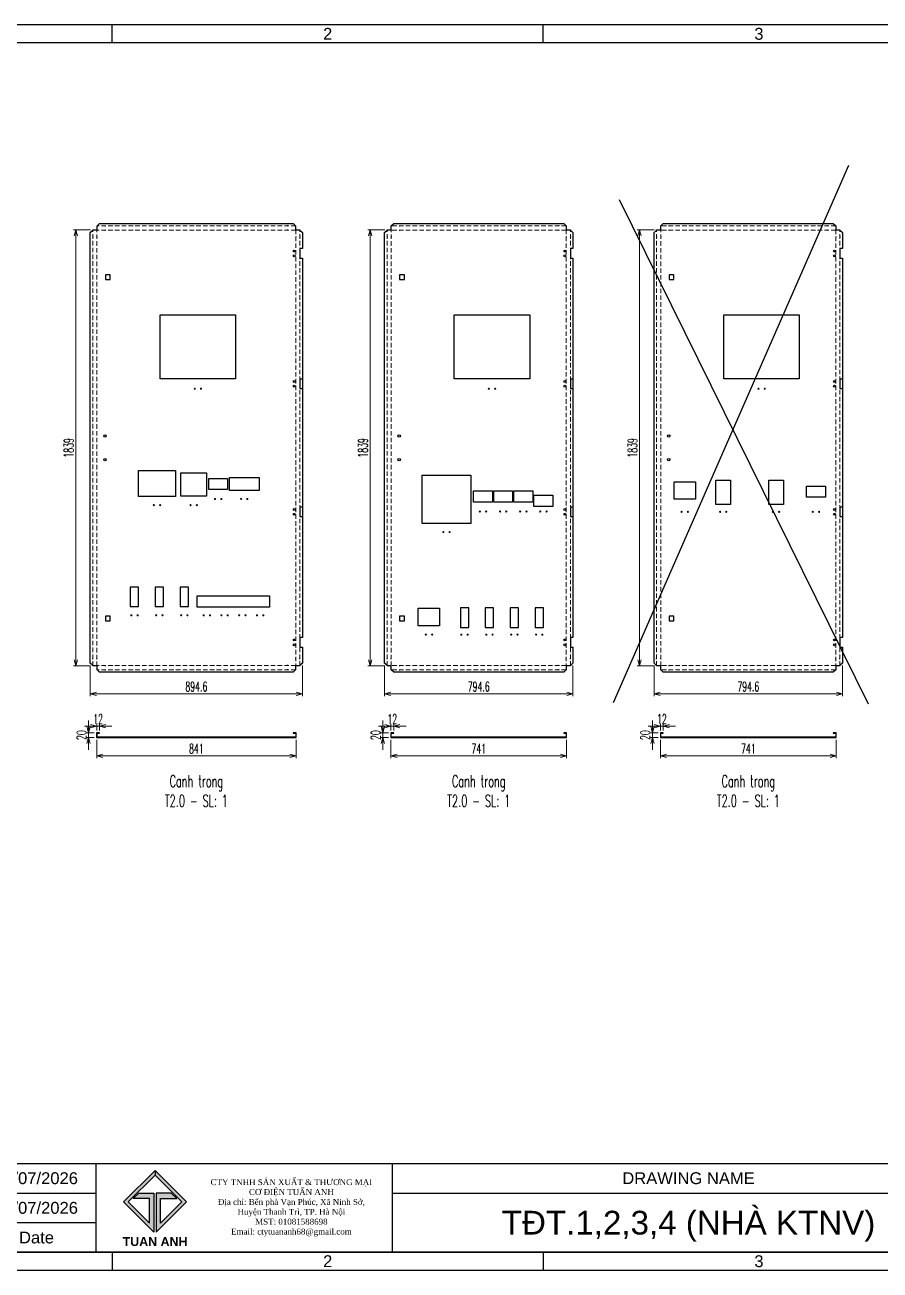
# Model space of a CAD drawing. Header units: millimetres. Extents: x 173893 to 258446, y -176540 to -123824.
# Drawn here: x 239522 to 243129, y -143583 to -138333 of the extents above; entities that cross this region are included whole.
import ezdxf
from ezdxf.enums import TextEntityAlignment as Align

# ---------------------------------------------------------------- set-up
doc = ezdxf.new("R2010")
doc.units = ezdxf.units.MM
doc.header["$LTSCALE"] = 3
doc.linetypes.add('HIDDEN', pattern=[9.525, 6.35, -3.175])
doc.layers.add('@.0.DM. NÉT CHÍNH', color=7, linetype='Continuous', lineweight=25)
doc.layers.add('@.DM. NÉT ĐỨT', color=8, linetype='HIDDEN', lineweight=9)
doc.layers.add('@.DM. KÍCH THƯỚC', color=8, linetype='Continuous', transparency=0.2)
for name, color, linetype in [('@.DM. NÉT CHÍNH', 7, 'Continuous'), ('@.TEXT', 7, 'Continuous'), ('@.VISIBLE', 7, 'Continuous')]:
    doc.layers.add(name, color=color, linetype=linetype)
doc.styles.add('Ann_w01', font='romans.shx', dxfattribs={"width": 0.6, "bigfont": 'chineset.shx'})
doc.styles.add('Arial', font='arial.ttf')
doc.dimstyles.new('Dim 01_SC20', dxfattribs={"dimscale": 20, "dimtxt": 2, "dimasz": 1.3, "dimexe": 0.5, "dimexo": 0.5, "dimgap": 0.5, "dimtad": 1, "dimdec": 1, "dimzin": 12, "dimdsep": 46, "dimtxsty": 'Ann_w01', "dimblk": 'OPEN30', "dimcen": 1.5, "dimclrd": 6, "dimclre": 6, "dimclrt": 3, "dimadec": 1, "dimazin": 3, "dimtm": 1e-09, "dimtfac": 1, "dimtdec": 1, "dimtix": 1, "dimtmove": 0, "dimatfit": 3, "dimldrblk": 'OPEN30', "dimfxl": 1, "dimtolj": 1, "dimlwd": 0, "dimlwe": 0, "dimarcsym": 0})

# ---------------------------------------------------------------- blocks, each defined once
blk = doc.blocks.new('_Open30')
at = {"color": 0, "linetype": 'ByBlock', "lineweight": -2}
for p, q in [((-1, 0.27), (0, 0)), ((0, 0), (-1, -0.27)), ((0, 0), (-1, 0))]:
    blk.add_line(p, q, dxfattribs=at)
blk = doc.blocks.new('*D447')
at = {"layer": '@.DM. KÍCH THƯỚC', "color": 6, "lineweight": 0, "transparency": 16777216}
for p, q in [((241065.5, -141347.4), (241065.5, -141424.3)), ((241806.5, -141347.4), (241806.5, -141424.3)), ((241091.5, -141414.3), (241780.5, -141414.3))]:
    blk.add_line(p, q, dxfattribs=at)
at = {"layer": 'Defpoints', "color": 0, "transparency": 16777216}
for p in [(241065.5, -141337.4), (241806.5, -141337.4), (241806.5, -141414.3)]:
    blk.add_point(p, dxfattribs=at)
at = {"layer": '@.DM. KÍCH THƯỚC', "color": 6, "lineweight": 0, "transparency": 16777216, "xscale": 26, "yscale": 26, "zscale": 26, "rotation": 180}
blk.add_blockref('_Open30', (241065.5, -141414.3), dxfattribs=at)
at = {"layer": '@.DM. KÍCH THƯỚC', "color": 6, "lineweight": 0, "transparency": 16777216, "xscale": 26, "yscale": 26, "zscale": 26}
blk.add_blockref('_Open30', (241806.5, -141414.3), dxfattribs=at)
at = {"layer": '@.DM. KÍCH THƯỚC', "color": 3, "transparency": 16777216, "insert": (241436, -141384.3), "char_height": 40, "attachment_point": 5, "style": 'Ann_w01'}
blk.add_mtext('\\A1;741', dxfattribs=at)
blk = doc.blocks.new('*D448')
at = {"layer": '@.DM. KÍCH THƯỚC', "color": 6, "lineweight": 0, "transparency": 16777216}
for p, q in [((241031.3, -141291.4), (241031.3, -141265.4)), ((241055.5, -141317.4), (241021.3, -141317.4)), ((241031.3, -141337.4), (241031.3, -141317.4)), ((241055.5, -141337.4), (241021.3, -141337.4)), ((241031.3, -141363.4), (241031.3, -141389.4))]:
    blk.add_line(p, q, dxfattribs=at)
at = {"layer": 'Defpoints', "color": 0, "transparency": 16777216}
for p in [(241031.3, -141317.4), (241065.5, -141317.4), (241065.5, -141337.4)]:
    blk.add_point(p, dxfattribs=at)
at = {"layer": '@.DM. KÍCH THƯỚC', "color": 6, "lineweight": 0, "transparency": 16777216, "xscale": 26, "yscale": 26, "zscale": 26}
for p, rotation in [((241031.3, -141317.4), 270), ((241031.3, -141337.4), 90)]:
    blk.add_blockref('_Open30', p, dxfattribs=dict(at, rotation=rotation))
at = {"layer": '@.DM. KÍCH THƯỚC', "color": 3, "transparency": 16777216, "insert": (241001.3, -141327.4), "char_height": 40, "attachment_point": 5, "rotation": 90, "style": 'Ann_w01'}
blk.add_mtext('\\A1;20', dxfattribs=at)
blk = doc.blocks.new('*D449')
at = {"layer": '@.DM. KÍCH THƯỚC', "color": 6, "lineweight": 0, "transparency": 16777216}
for p, q in [((241039.5, -141289.3), (241013.5, -141289.3)), ((241065.5, -141307.4), (241065.5, -141279.3)), ((241065.5, -141289.3), (241077.5, -141289.3)), ((241077.5, -141307.4), (241077.5, -141279.3)), ((241103.5, -141289.3), (241129.5, -141289.3))]:
    blk.add_line(p, q, dxfattribs=at)
at = {"layer": 'Defpoints', "color": 0, "transparency": 16777216}
for p in [(241065.5, -141317.4), (241077.5, -141289.3), (241077.5, -141317.4)]:
    blk.add_point(p, dxfattribs=at)
at = {"layer": '@.DM. KÍCH THƯỚC', "color": 6, "lineweight": 0, "transparency": 16777216, "xscale": 26, "yscale": 26, "zscale": 26}
blk.add_blockref('_Open30', (241065.5, -141289.3), dxfattribs=at)
at = {"layer": '@.DM. KÍCH THƯỚC', "color": 6, "lineweight": 0, "transparency": 16777216, "xscale": 26, "yscale": 26, "zscale": 26, "rotation": 180}
blk.add_blockref('_Open30', (241077.5, -141289.3), dxfattribs=at)
at = {"layer": '@.DM. KÍCH THƯỚC', "color": 3, "transparency": 16777216, "insert": (241071.5, -141259.3), "char_height": 40, "attachment_point": 5, "style": 'Ann_w01'}
blk.add_mtext('\\A1;12', dxfattribs=at)
blk = doc.blocks.new('*D450')
at = {"layer": '@.DM. KÍCH THƯỚC', "color": 6, "lineweight": 0, "transparency": 16777216}
for p, q in [((241039.4, -139196.9), (240967.7, -139196.9)), ((240977.7, -141009.9), (240977.7, -139222.9)), ((241039.4, -141035.9), (240967.7, -141035.9))]:
    blk.add_line(p, q, dxfattribs=at)
at = {"layer": 'Defpoints', "color": 0, "transparency": 16777216}
for p in [(240977.7, -139196.9), (241049.4, -139196.9), (241049.4, -141035.9)]:
    blk.add_point(p, dxfattribs=at)
at = {"layer": '@.DM. KÍCH THƯỚC', "color": 6, "lineweight": 0, "transparency": 16777216, "xscale": 26, "yscale": 26, "zscale": 26}
for p, rotation in [((240977.7, -139196.9), 90), ((240977.7, -141035.9), 270)]:
    blk.add_blockref('_Open30', p, dxfattribs=dict(at, rotation=rotation))
at = {"layer": '@.DM. KÍCH THƯỚC', "color": 3, "transparency": 16777216, "insert": (240947.7, -140116.4), "char_height": 40, "attachment_point": 5, "rotation": 90, "style": 'Ann_w01'}
blk.add_mtext('\\A1;1839', dxfattribs=at)
blk = doc.blocks.new('*D451')
at = {"layer": '@.DM. KÍCH THƯỚC', "color": 6, "lineweight": 0, "transparency": 16777216}
for p, q in [((241038.7, -141033.9), (241038.7, -141162.9)), ((241833.3, -141033.9), (241833.3, -141162.9)), ((241064.7, -141152.9), (241807.3, -141152.9))]:
    blk.add_line(p, q, dxfattribs=at)
at = {"layer": 'Defpoints', "color": 0, "transparency": 16777216}
for p in [(241038.7, -141023.9), (241833.3, -141023.9), (241833.3, -141152.9)]:
    blk.add_point(p, dxfattribs=at)
at = {"layer": '@.DM. KÍCH THƯỚC', "color": 6, "lineweight": 0, "transparency": 16777216, "xscale": 26, "yscale": 26, "zscale": 26, "rotation": 180}
blk.add_blockref('_Open30', (241038.7, -141152.9), dxfattribs=at)
at = {"layer": '@.DM. KÍCH THƯỚC', "color": 6, "lineweight": 0, "transparency": 16777216, "xscale": 26, "yscale": 26, "zscale": 26}
blk.add_blockref('_Open30', (241833.3, -141152.9), dxfattribs=at)
at = {"layer": '@.DM. KÍCH THƯỚC', "color": 3, "transparency": 16777216, "insert": (241436, -141122.9), "char_height": 40, "attachment_point": 5, "style": 'Ann_w01'}
blk.add_mtext('\\A1;794.6', dxfattribs=at)
blk = doc.blocks.new('*D478')
at = {"layer": '@.DM. KÍCH THƯỚC', "color": 6, "lineweight": 0, "transparency": 16777216}
for p, q in [((239824.6, -141347.4), (239824.6, -141424.3)), ((240665.6, -141347.4), (240665.6, -141424.3)), ((239850.6, -141414.3), (240639.6, -141414.3))]:
    blk.add_line(p, q, dxfattribs=at)
at = {"layer": 'Defpoints', "color": 0, "transparency": 16777216}
for p in [(239824.6, -141337.4), (240665.6, -141337.4), (240665.6, -141414.3)]:
    blk.add_point(p, dxfattribs=at)
at = {"layer": '@.DM. KÍCH THƯỚC', "color": 6, "lineweight": 0, "transparency": 16777216, "xscale": 26, "yscale": 26, "zscale": 26, "rotation": 180}
blk.add_blockref('_Open30', (239824.6, -141414.3), dxfattribs=at)
at = {"layer": '@.DM. KÍCH THƯỚC', "color": 6, "lineweight": 0, "transparency": 16777216, "xscale": 26, "yscale": 26, "zscale": 26}
blk.add_blockref('_Open30', (240665.6, -141414.3), dxfattribs=at)
at = {"layer": '@.DM. KÍCH THƯỚC', "color": 3, "transparency": 16777216, "insert": (240245.1, -141384.3), "char_height": 40, "attachment_point": 5, "style": 'Ann_w01'}
blk.add_mtext('\\A1;841', dxfattribs=at)
blk = doc.blocks.new('*D479')
at = {"layer": '@.DM. KÍCH THƯỚC', "color": 6, "lineweight": 0, "transparency": 16777216}
for p, q in [((239790.3, -141291.4), (239790.3, -141265.4)), ((239814.6, -141317.4), (239780.3, -141317.4)), ((239790.3, -141337.4), (239790.3, -141317.4)), ((239814.6, -141337.4), (239780.3, -141337.4)), ((239790.3, -141363.4), (239790.3, -141389.4))]:
    blk.add_line(p, q, dxfattribs=at)
at = {"layer": 'Defpoints', "color": 0, "transparency": 16777216}
for p in [(239790.3, -141317.4), (239824.6, -141317.4), (239824.6, -141337.4)]:
    blk.add_point(p, dxfattribs=at)
at = {"layer": '@.DM. KÍCH THƯỚC', "color": 6, "lineweight": 0, "transparency": 16777216, "xscale": 26, "yscale": 26, "zscale": 26}
for p, rotation in [((239790.3, -141317.4), 270), ((239790.3, -141337.4), 90)]:
    blk.add_blockref('_Open30', p, dxfattribs=dict(at, rotation=rotation))
at = {"layer": '@.DM. KÍCH THƯỚC', "color": 3, "transparency": 16777216, "insert": (239760.3, -141327.4), "char_height": 40, "attachment_point": 5, "rotation": 90, "style": 'Ann_w01'}
blk.add_mtext('\\A1;20', dxfattribs=at)
blk = doc.blocks.new('*D480')
at = {"layer": '@.DM. KÍCH THƯỚC', "color": 6, "lineweight": 0, "transparency": 16777216}
for p, q in [((239798.6, -141289.3), (239772.6, -141289.3)), ((239824.6, -141307.4), (239824.6, -141279.3)), ((239824.6, -141289.3), (239836.6, -141289.3)), ((239836.6, -141307.4), (239836.6, -141279.3)), ((239862.6, -141289.3), (239888.6, -141289.3))]:
    blk.add_line(p, q, dxfattribs=at)
at = {"layer": 'Defpoints', "color": 0, "transparency": 16777216}
for p in [(239824.6, -141317.4), (239836.6, -141289.3), (239836.6, -141317.4)]:
    blk.add_point(p, dxfattribs=at)
at = {"layer": '@.DM. KÍCH THƯỚC', "color": 6, "lineweight": 0, "transparency": 16777216, "xscale": 26, "yscale": 26, "zscale": 26}
blk.add_blockref('_Open30', (239824.6, -141289.3), dxfattribs=at)
at = {"layer": '@.DM. KÍCH THƯỚC', "color": 6, "lineweight": 0, "transparency": 16777216, "xscale": 26, "yscale": 26, "zscale": 26, "rotation": 180}
blk.add_blockref('_Open30', (239836.6, -141289.3), dxfattribs=at)
at = {"layer": '@.DM. KÍCH THƯỚC', "color": 3, "transparency": 16777216, "insert": (239830.6, -141259.3), "char_height": 40, "attachment_point": 5, "style": 'Ann_w01'}
blk.add_mtext('\\A1;12', dxfattribs=at)
blk = doc.blocks.new('*D481')
at = {"layer": '@.DM. KÍCH THƯỚC', "color": 6, "lineweight": 0, "transparency": 16777216}
for p, q in [((239798.5, -139196.9), (239726.7, -139196.9)), ((239736.7, -141009.9), (239736.7, -139222.9)), ((239798.5, -141035.9), (239726.7, -141035.9))]:
    blk.add_line(p, q, dxfattribs=at)
at = {"layer": 'Defpoints', "color": 0, "transparency": 16777216}
for p in [(239736.7, -139196.9), (239808.5, -139196.9), (239808.5, -141035.9)]:
    blk.add_point(p, dxfattribs=at)
at = {"layer": '@.DM. KÍCH THƯỚC', "color": 6, "lineweight": 0, "transparency": 16777216, "xscale": 26, "yscale": 26, "zscale": 26}
for p, rotation in [((239736.7, -139196.9), 90), ((239736.7, -141035.9), 270)]:
    blk.add_blockref('_Open30', p, dxfattribs=dict(at, rotation=rotation))
at = {"layer": '@.DM. KÍCH THƯỚC', "color": 3, "transparency": 16777216, "insert": (239706.7, -140116.4), "char_height": 40, "attachment_point": 5, "rotation": 90, "style": 'Ann_w01'}
blk.add_mtext('\\A1;1839', dxfattribs=at)
blk = doc.blocks.new('*D482')
at = {"layer": '@.DM. KÍCH THƯỚC', "color": 6, "lineweight": 0, "transparency": 16777216}
for p, q in [((239797.8, -141033.9), (239797.8, -141162.9)), ((240692.4, -141033.9), (240692.4, -141162.9)), ((239823.8, -141152.9), (240666.4, -141152.9))]:
    blk.add_line(p, q, dxfattribs=at)
at = {"layer": 'Defpoints', "color": 0, "transparency": 16777216}
for p in [(239797.8, -141023.9), (240692.4, -141023.9), (240692.4, -141152.9)]:
    blk.add_point(p, dxfattribs=at)
at = {"layer": '@.DM. KÍCH THƯỚC', "color": 6, "lineweight": 0, "transparency": 16777216, "xscale": 26, "yscale": 26, "zscale": 26, "rotation": 180}
blk.add_blockref('_Open30', (239797.8, -141152.9), dxfattribs=at)
at = {"layer": '@.DM. KÍCH THƯỚC', "color": 6, "lineweight": 0, "transparency": 16777216, "xscale": 26, "yscale": 26, "zscale": 26}
blk.add_blockref('_Open30', (240692.4, -141152.9), dxfattribs=at)
at = {"layer": '@.DM. KÍCH THƯỚC', "color": 3, "transparency": 16777216, "insert": (240245.1, -141122.9), "char_height": 40, "attachment_point": 5, "style": 'Ann_w01'}
blk.add_mtext('\\A1;894.6', dxfattribs=at)
blk = doc.blocks.new('*D483')
at = {"layer": '@.DM. KÍCH THƯỚC', "color": 6, "lineweight": 0, "transparency": 16777216}
for p, q in [((242202.5, -141347.4), (242202.5, -141424.3)), ((242943.5, -141347.4), (242943.5, -141424.3)), ((242228.5, -141414.3), (242917.5, -141414.3))]:
    blk.add_line(p, q, dxfattribs=at)
at = {"layer": 'Defpoints', "color": 0, "transparency": 16777216}
for p in [(242202.5, -141337.4), (242943.5, -141337.4), (242943.5, -141414.3)]:
    blk.add_point(p, dxfattribs=at)
at = {"layer": '@.DM. KÍCH THƯỚC', "color": 6, "lineweight": 0, "transparency": 16777216, "xscale": 26, "yscale": 26, "zscale": 26, "rotation": 180}
blk.add_blockref('_Open30', (242202.5, -141414.3), dxfattribs=at)
at = {"layer": '@.DM. KÍCH THƯỚC', "color": 6, "lineweight": 0, "transparency": 16777216, "xscale": 26, "yscale": 26, "zscale": 26}
blk.add_blockref('_Open30', (242943.5, -141414.3), dxfattribs=at)
at = {"layer": '@.DM. KÍCH THƯỚC', "color": 3, "transparency": 16777216, "insert": (242573, -141384.3), "char_height": 40, "attachment_point": 5, "style": 'Ann_w01'}
blk.add_mtext('\\A1;741', dxfattribs=at)
blk = doc.blocks.new('*D484')
at = {"layer": '@.DM. KÍCH THƯỚC', "color": 6, "lineweight": 0, "transparency": 16777216}
for p, q in [((242168.2, -141291.4), (242168.2, -141265.4)), ((242192.5, -141317.4), (242158.2, -141317.4)), ((242168.2, -141337.4), (242168.2, -141317.4)), ((242192.5, -141337.4), (242158.2, -141337.4)), ((242168.2, -141363.4), (242168.2, -141389.4))]:
    blk.add_line(p, q, dxfattribs=at)
at = {"layer": 'Defpoints', "color": 0, "transparency": 16777216}
for p in [(242168.2, -141317.4), (242202.5, -141317.4), (242202.5, -141337.4)]:
    blk.add_point(p, dxfattribs=at)
at = {"layer": '@.DM. KÍCH THƯỚC', "color": 6, "lineweight": 0, "transparency": 16777216, "xscale": 26, "yscale": 26, "zscale": 26}
for p, rotation in [((242168.2, -141317.4), 270), ((242168.2, -141337.4), 90)]:
    blk.add_blockref('_Open30', p, dxfattribs=dict(at, rotation=rotation))
at = {"layer": '@.DM. KÍCH THƯỚC', "color": 3, "transparency": 16777216, "insert": (242138.2, -141327.4), "char_height": 40, "attachment_point": 5, "rotation": 90, "style": 'Ann_w01'}
blk.add_mtext('\\A1;20', dxfattribs=at)
blk = doc.blocks.new('*D485')
at = {"layer": '@.DM. KÍCH THƯỚC', "color": 6, "lineweight": 0, "transparency": 16777216}
for p, q in [((242176.5, -141289.3), (242150.5, -141289.3)), ((242202.5, -141307.4), (242202.5, -141279.3)), ((242202.5, -141289.3), (242214.5, -141289.3)), ((242214.5, -141307.4), (242214.5, -141279.3)), ((242240.5, -141289.3), (242266.5, -141289.3))]:
    blk.add_line(p, q, dxfattribs=at)
at = {"layer": 'Defpoints', "color": 0, "transparency": 16777216}
for p in [(242202.5, -141317.4), (242214.5, -141289.3), (242214.5, -141317.4)]:
    blk.add_point(p, dxfattribs=at)
at = {"layer": '@.DM. KÍCH THƯỚC', "color": 6, "lineweight": 0, "transparency": 16777216, "xscale": 26, "yscale": 26, "zscale": 26}
blk.add_blockref('_Open30', (242202.5, -141289.3), dxfattribs=at)
at = {"layer": '@.DM. KÍCH THƯỚC', "color": 6, "lineweight": 0, "transparency": 16777216, "xscale": 26, "yscale": 26, "zscale": 26, "rotation": 180}
blk.add_blockref('_Open30', (242214.5, -141289.3), dxfattribs=at)
at = {"layer": '@.DM. KÍCH THƯỚC', "color": 3, "transparency": 16777216, "insert": (242208.5, -141259.3), "char_height": 40, "attachment_point": 5, "style": 'Ann_w01'}
blk.add_mtext('\\A1;12', dxfattribs=at)
blk = doc.blocks.new('*D486')
at = {"layer": '@.DM. KÍCH THƯỚC', "color": 6, "lineweight": 0, "transparency": 16777216}
for p, q in [((242176.4, -139196.9), (242104.6, -139196.9)), ((242114.6, -141009.9), (242114.6, -139222.9)), ((242176.4, -141035.9), (242104.6, -141035.9))]:
    blk.add_line(p, q, dxfattribs=at)
at = {"layer": 'Defpoints', "color": 0, "transparency": 16777216}
for p in [(242114.6, -139196.9), (242186.4, -139196.9), (242186.4, -141035.9)]:
    blk.add_point(p, dxfattribs=at)
at = {"layer": '@.DM. KÍCH THƯỚC', "color": 6, "lineweight": 0, "transparency": 16777216, "xscale": 26, "yscale": 26, "zscale": 26}
for p, rotation in [((242114.6, -139196.9), 90), ((242114.6, -141035.9), 270)]:
    blk.add_blockref('_Open30', p, dxfattribs=dict(at, rotation=rotation))
at = {"layer": '@.DM. KÍCH THƯỚC', "color": 3, "transparency": 16777216, "insert": (242084.6, -140116.4), "char_height": 40, "attachment_point": 5, "rotation": 90, "style": 'Ann_w01'}
blk.add_mtext('\\A1;1839', dxfattribs=at)
blk = doc.blocks.new('*D487')
at = {"layer": '@.DM. KÍCH THƯỚC', "color": 6, "lineweight": 0, "transparency": 16777216}
for p, q in [((242175.7, -141033.9), (242175.7, -141162.9)), ((242970.3, -141033.9), (242970.3, -141162.9)), ((242201.7, -141152.9), (242944.3, -141152.9))]:
    blk.add_line(p, q, dxfattribs=at)
at = {"layer": 'Defpoints', "color": 0, "transparency": 16777216}
for p in [(242175.7, -141023.9), (242970.3, -141023.9), (242970.3, -141152.9)]:
    blk.add_point(p, dxfattribs=at)
at = {"layer": '@.DM. KÍCH THƯỚC', "color": 6, "lineweight": 0, "transparency": 16777216, "xscale": 26, "yscale": 26, "zscale": 26, "rotation": 180}
blk.add_blockref('_Open30', (242175.7, -141152.9), dxfattribs=at)
at = {"layer": '@.DM. KÍCH THƯỚC', "color": 6, "lineweight": 0, "transparency": 16777216, "xscale": 26, "yscale": 26, "zscale": 26}
blk.add_blockref('_Open30', (242970.3, -141152.9), dxfattribs=at)
at = {"layer": '@.DM. KÍCH THƯỚC', "color": 3, "transparency": 16777216, "insert": (242573, -141122.9), "char_height": 40, "attachment_point": 5, "style": 'Ann_w01'}
blk.add_mtext('\\A1;794.6', dxfattribs=at)
blk = doc.blocks.new('Standard ISO')
at = {"color": 6}
for p, q in [((-6, 0), (0, 0)), ((6, 0), (2, 0)), ((4, -2), (4, 2))]:
    blk.add_line(p, q, dxfattribs=at)
blk.add_lwpolyline([(-0.5, 1.5), (-0.5, -1.5), (-5.5, -0.75), (-5.5, 0.75), (-0.5, 1.5)])
for radius in [1.5, 0.75]:
    blk.add_circle((4, 0), radius)
blk = doc.blocks.new('A$C4dbb82d6')
at = {"layer": '@.VISIBLE'}
h = blk.add_hatch(color=30, dxfattribs=at)
h.dxf.hatch_style = 1
h.paths.add_polyline_path([(0.21, 4.97), (3.62, 1.56), (3.62, 5.97), (1.92, 5.97), (1.3, 5.35), (3.12, 5.35), (3.12, 2.59), (0.74, 4.97), (3.75, 7.98), (3.75, 8.51)])
h = blk.add_hatch(color=150, dxfattribs=at)
h.dxf.hatch_style = 1
h.paths.add_polyline_path([(6.76, 4.97), (4.37, 2.59), (4.37, 5.35), (6.2, 5.35), (5.58, 5.97), (3.88, 5.97), (3.88, 1.56), (7.29, 4.97), (3.75, 8.51), (3.75, 7.98)])
at = {"layer": '@.VISIBLE', "color": 30}
blk.add_lwpolyline([(3.62, 5.97), (3.62, 1.56), (0.21, 4.97), (3.75, 8.51), (3.75, 7.98), (0.74, 4.97), (3.12, 2.59), (3.12, 5.35), (1.3, 5.35), (1.92, 5.97)], close=True, dxfattribs=at)
at = {"layer": '@.VISIBLE', "color": 150}
blk.add_lwpolyline([(3.88, 5.97), (3.88, 1.56), (7.29, 4.97), (3.75, 8.51), (3.75, 7.98), (6.76, 4.97), (4.37, 2.59), (4.37, 5.35), (6.2, 5.35), (5.58, 5.97)], close=True, dxfattribs=at)
at = {"layer": '@.VISIBLE', "color": 30, "insert": (3.75, 0.51), "char_height": 1, "attachment_point": 5, "style": 'Ann_w01'}
blk.add_mtext_dynamic_manual_height_columns('{\\fArial|b1|i0|c0|p34;\\W1;TUAN ANH}', width=7.5, gutter_width=49.6, heights=[0], dxfattribs=at)
blk = doc.blocks.new('KHUNG BAN VE (Made by Tung)')
at = {"layer": '@.VISIBLE', "color": 8}
for p, q in [((75.75, 207), (75.75, 210)), ((148.5, 207), (148.5, 210)), ((221.25, 207), (221.25, 210)), ((3, 156), (0, 156)), ((294, 156), (297, 156)), ((3, 105), (0, 105)), ((294, 105), (297, 105)), ((3, 54), (0, 54)), ((294, 54), (297, 54)), ((23, 18), (23, 3)), ((53, 18), (53, 3)), ((73, 18), (73, 3)), ((123, 18), (123, 3)), ((223, 18), (223, 3)), ((243, 18), (243, 3)), ((274, 18), (274, 3)), ((284, 18), (284, 3)), ((3, 13), (73, 13)), ((123, 13), (294, 13)), ((3, 8), (73, 8)), ((23, 8), (3, 3)), ((223, 8), (294, 8)), ((75.75, 3), (75.75, 0)), ((148.5, 3), (148.5, 0)), ((221.25, 3), (221.25, 0))]:
    blk.add_line(p, q, dxfattribs=at)
for points in [[(0, 0), (297, 0), (297, 210), (0, 210)], [(3, 3), (294, 3), (294, 207), (3, 207)], [(3, 18), (294, 18), (294, 3), (3, 3)]]:
    blk.add_lwpolyline(points, close=True, dxfattribs=at)
at = {"xscale": 1.5, "yscale": 1.5, "zscale": 1.5}
blk.add_blockref('A$C4dbb82d6', (77.375, 4.041), dxfattribs=at)
blk.add_blockref('Standard ISO', (258.5, 5.5))
at = {"layer": '@.TEXT', "color": 1, "style": 'Arial'}
for s, p in [('1', (39.375, 208.5)), ('2', (112.125, 208.5)), ('3', (184.875, 208.5)), ('4', (257.625, 208.5)), ('A', (1.5, 181.5)), ('A', (295.5, 181.5)), ('B', (1.5, 130.5)), ('B', (295.5, 130.5)), ('C', (1.5, 79.5)), ('C', (295.5, 79.5)), ('D', (1.5, 28.5)), ('D', (295.5, 28.5)), ('27/07/2026', (63, 15.5)), ('27/07/2026', (63, 10.5)), ('1', (39.375, 1.5)), ('2', (112.125, 1.5)), ('3', (184.875, 1.5)), ('4', (257.625, 1.5))]:
    blk.add_text(s, height=2, dxfattribs=at).set_placement(p, align=Align.MIDDLE_CENTER)
at = {"layer": '@.TEXT', "color": 2, "style": 'Arial'}
for s, p in [('Designer', (13, 15.5)), ('DRAWING NAME', (173, 15.5)), ('Project', (233, 15.5)), ('Scale', (279, 15.5)), ('Approved', (13, 10.5)), ('Customer', (233, 10.5)), ('Page', (279, 10.5)), ('Name', (38, 5.5)), ('Date', (63, 5.5)), ('Standard', (233, 5.5)), ('Total', (279, 5.5))]:
    blk.add_text(s, height=2, dxfattribs=at).set_placement(p, align=Align.MIDDLE_CENTER)
at = {"layer": '@.TEXT', "color": 1, "style": 'Arial'}
for tag, height, p in [('DESIGNER_NAME', 2, (38, 15.5)), ('PROJECT_CODE', 2, (258.5, 15.5)), ('SCALE', 2, (289, 15.5)), ('APPROVED_NAME', 2, (38, 10.5)), ('CUSTOMER_NAME', 2, (258.5, 10.5)), ('PAGE', 2, (289, 10.5)), ('DRAWING_NAME', 4, (173, 8)), ('TOTAL', 2, (289, 5.5))]:
    blk.add_attdef(tag, text='', height=height, dxfattribs=at).set_placement(p, align=Align.MIDDLE_CENTER)
at = {"layer": '@.VISIBLE', "color": 30, "insert": (106, 10.5), "char_height": 1, "attachment_point": 5, "style": 'Ann_w01'}
blk.add_mtext_dynamic_manual_height_columns('{\\fTimes New Roman|b0|i0|c0|p18;\\W1;CTY TNHH SẢN XUẤT & THƯƠNG MẠI CƠ ĐIỆN TUẤN ANH\\PĐịa chỉ: Bến phà Vạn Phúc, Xã Ninh Sở, Huyện Thanh Trì, TP. Hà Nội\\PMST: 01081588698\\PEmail: ctytuananh68@gmail.com}', width=28.70976, gutter_width=99.197, heights=[0], dxfattribs=at)

msp = doc.modelspace()

# ---------------------------------------------------------------- linework, layer by layer
at = {"linetype": 'ByBlock', "lineweight": 9}
for centre in [(240238.27, -139866.9), (240264.87, -139866.9), (241478.71, -139866.9), (241505.31, -139866.9), (242615.65, -139866.9), (242642.25, -139866.9), (240323.73, -140331.9), (240350.33, -140331.9), (240433.73, -140331.9, 80.55), (240460.33, -140331.9, 80.55), (240065.73, -140357.9), (240092.33, -140357.9), (240220.73, -140357.9), (240247.33, -140357.9), (241440.72, -140384.9), (241467.32, -140384.9), (241525.72, -140384.9), (241552.32, -140384.9), (241610.72, -140384.9), (241637.32, -140384.9), (241695.72, -140384.9), (241722.32, -140384.9), (242291.65, -140385.8), (242318.25, -140385.8), (242453.65, -140385.8), (242480.25, -140385.8), (242676.65, -140385.8), (242703.25, -140385.8), (242844.65, -140385.8), (242871.25, -140385.8), (241286.72, -140471.4), (241313.32, -140471.4), (239970.78, -140822.36), (239997.38, -140822.36), (240075.78, -140822.36), (240102.38, -140822.36), (240180.78, -140822.36), (240207.38, -140822.36), (240275.78, -140822.36), (240302.38, -140822.36), (240350.78, -140822.36), (240377.38, -140822.36), (240425.78, -140822.36), (240452.38, -140822.36), (240500.78, -140822.36), (240527.38, -140822.36), (241212.82, -140903.75), (241239.42, -140903.75), (241362.82, -140903.75), (241389.42, -140903.75), (241467.82, -140903.75), (241494.42, -140903.75), (241572.82, -140903.75), (241599.42, -140903.75), (241677.82, -140903.75), (241704.42, -140903.75)]:
    msp.add_circle(centre, 2.4, dxfattribs=at)
at = {"layer": '@.0.DM. NÉT CHÍNH'}
for centre in [(239859.57, -140066.4), (241100.51, -140066.4), (242237.45, -140066.4), (239859.57, -140166.4), (241100.51, -140166.4), (242237.45, -140166.4)]:
    msp.add_circle(centre, 5.25, dxfattribs=at)
at = {"layer": '@.DM. NÉT CHÍNH', "linetype": 'Continuous'}
for p, q in [((242003.82, -141190.18), (242997.27, -138924.47)), ((242027.64, -139069.39), (243077.86, -141196.25))]:
    msp.add_line(p, q, dxfattribs=at)
at = {"layer": '@.DM. NÉT CHÍNH', "color": 1}
for p, q in [((239808.47, -139225.85), (239808.47, -139227.85)), ((239825.87, -139225.85), (239825.87, -139227.85)), ((239859.59, -139180.8), (239861.59, -139180.8)), ((239859.59, -139198.2), (239861.59, -139198.2)), ((240630.54, -139180.8), (240628.54, -139180.8)), ((240630.54, -139198.2), (240628.54, -139198.2)), ((240664.27, -139225.85), (240664.27, -139227.85)), ((240681.67, -139225.85), (240681.67, -139227.85)), ((241049.41, -139225.85), (241049.41, -139227.85)), ((241066.81, -139225.85), (241066.81, -139227.85)), ((241100.54, -139180.8), (241102.54, -139180.8)), ((241100.54, -139198.2), (241102.54, -139198.2)), ((241771.49, -139180.8), (241769.49, -139180.8)), ((241771.49, -139198.2), (241769.49, -139198.2)), ((241805.21, -139225.85), (241805.21, -139227.85)), ((241822.61, -139225.85), (241822.61, -139227.85)), ((242186.35, -139225.85), (242186.35, -139227.85)), ((242203.75, -139225.85), (242203.75, -139227.85)), ((242237.48, -139180.8), (242239.48, -139180.8)), ((242237.48, -139198.2), (242239.48, -139198.2)), ((242908.43, -139180.8), (242906.43, -139180.8)), ((242908.43, -139198.2), (242906.43, -139198.2)), ((242942.15, -139225.85), (242942.15, -139227.85)), ((242959.55, -139225.85), (242959.55, -139227.85)), ((239808.47, -141006.95), (239808.47, -141004.95)), ((239825.87, -141006.95), (239825.87, -141004.95)), ((240664.27, -141006.95), (240664.27, -141004.95)), ((240681.67, -141006.95), (240681.67, -141004.95)), ((241049.41, -141006.95), (241049.41, -141004.95)), ((241066.81, -141006.95), (241066.81, -141004.95)), ((241805.21, -141006.95), (241805.21, -141004.95)), ((241822.61, -141006.95), (241822.61, -141004.95)), ((242186.35, -141006.95), (242186.35, -141004.95)), ((242203.75, -141006.95), (242203.75, -141004.95)), ((242942.15, -141006.95), (242942.15, -141004.95)), ((242959.55, -141006.95), (242959.55, -141004.95)), ((239859.59, -141034.6), (239861.59, -141034.6)), ((239859.59, -141052), (239861.59, -141052)), ((240630.54, -141034.6), (240628.54, -141034.6)), ((240630.54, -141052), (240628.54, -141052)), ((241100.54, -141034.6), (241102.54, -141034.6)), ((241100.54, -141052), (241102.54, -141052)), ((241771.49, -141034.6), (241769.49, -141034.6)), ((241771.49, -141052), (241769.49, -141052)), ((242237.48, -141034.6), (242239.48, -141034.6)), ((242237.48, -141052), (242239.48, -141052)), ((242908.43, -141034.6), (242906.43, -141034.6)), ((242908.43, -141052), (242906.43, -141052))]:
    msp.add_line(p, q, dxfattribs=at)
at = {"layer": '@.DM. NÉT CHÍNH'}
for p, q in [((239826.37, -139196.9), (239826.37, -139198.2)), ((240663.77, -139196.9), (240663.77, -139198.2)), ((241067.31, -139196.9), (241067.31, -139198.2)), ((241804.71, -139196.9), (241804.71, -139198.2)), ((242204.25, -139196.9), (242204.25, -139198.2)), ((242941.65, -139196.9), (242941.65, -139198.2)), ((239826.37, -141035.9), (239826.37, -141034.6)), ((240663.77, -141035.9), (240663.77, -141034.6)), ((241067.31, -141035.9), (241067.31, -141034.6)), ((241804.71, -141035.9), (241804.71, -141034.6)), ((242204.25, -141035.9), (242204.25, -141034.6)), ((242941.65, -141035.9), (242941.65, -141034.6))]:
    msp.add_line(p, q, dxfattribs=at)
for points in [[(240692.37, -140956.4), (240692.37, -141023.9), (240681.67, -141034.6), (240681.67, -141035.9), (240663.77, -141035.9), (240663.77, -141052.5), (240653.57, -141062.7), (239836.57, -141062.7), (239826.37, -141052.5), (239826.37, -141035.9), (239808.47, -141035.9), (239808.47, -141034.6), (239797.77, -141023.9), (239797.77, -139208.9), (239808.47, -139198.2), (239808.47, -139196.9), (239826.37, -139196.9), (239826.37, -139180.3), (239836.57, -139170.1), (240653.57, -139170.1), (240663.77, -139180.3), (240663.77, -139196.9), (240681.67, -139196.9), (240681.67, -139198.2), (240692.37, -139208.9), (240692.37, -139276.4)], [(241833.31, -140956.4), (241833.31, -141023.9), (241822.61, -141034.6), (241822.61, -141035.9), (241804.71, -141035.9), (241804.71, -141052.5), (241794.51, -141062.7), (241077.51, -141062.7), (241067.31, -141052.5), (241067.31, -141035.9), (241049.41, -141035.9), (241049.41, -141034.6), (241038.71, -141023.9), (241038.71, -139208.9), (241049.41, -139198.2), (241049.41, -139196.9), (241067.31, -139196.9), (241067.31, -139180.3), (241077.51, -139170.1), (241794.51, -139170.1), (241804.71, -139180.3), (241804.71, -139196.9), (241822.61, -139196.9), (241822.61, -139198.2), (241833.31, -139208.9), (241833.31, -139276.4)], [(242970.25, -140956.4), (242970.25, -141023.9), (242959.55, -141034.6), (242959.55, -141035.9), (242941.65, -141035.9), (242941.65, -141052.5), (242931.45, -141062.7), (242214.45, -141062.7), (242204.25, -141052.5), (242204.25, -141035.9), (242186.35, -141035.9), (242186.35, -141034.6), (242175.65, -141023.9), (242175.65, -139208.9), (242186.35, -139198.2), (242186.35, -139196.9), (242204.25, -139196.9), (242204.25, -139180.3), (242214.45, -139170.1), (242931.45, -139170.1), (242941.65, -139180.3), (242941.65, -139196.9), (242959.55, -139196.9), (242959.55, -139198.2), (242970.25, -139208.9), (242970.25, -139276.4)], [(240692.37, -139276.4), (240681.67, -139276.4), (240681.67, -139316.4), (240692.37, -139316.4)], [(241833.31, -139276.4), (241822.61, -139276.4), (241822.61, -139316.4), (241833.31, -139316.4)], [(242970.25, -139276.4), (242959.55, -139276.4), (242959.55, -139316.4), (242970.25, -139316.4)], [(240692.37, -139316.4), (240692.37, -140916.4)], [(241833.31, -139316.4), (241833.31, -140916.4)], [(242970.25, -139316.4), (242970.25, -140916.4)], [(240692.37, -139826.4), (240681.67, -139826.4), (240681.67, -139866.4), (240692.37, -139866.4)], [(241833.31, -139826.4), (241822.61, -139826.4), (241822.61, -139866.4), (241833.31, -139866.4)], [(242970.25, -139826.4), (242959.55, -139826.4), (242959.55, -139866.4), (242970.25, -139866.4)], [(240692.37, -140366.4), (240681.67, -140366.4), (240681.67, -140406.4), (240692.37, -140406.4)], [(241833.31, -140366.4), (241822.61, -140366.4), (241822.61, -140406.4), (241833.31, -140406.4)], [(242970.25, -140366.4), (242959.55, -140366.4), (242959.55, -140406.4), (242970.25, -140406.4)], [(240692.37, -140916.4), (240681.67, -140916.4), (240681.67, -140956.4), (240692.37, -140956.4)], [(241833.31, -140916.4), (241822.61, -140916.4), (241822.61, -140956.4), (241833.31, -140956.4)], [(242970.25, -140916.4), (242959.55, -140916.4), (242959.55, -140956.4), (242970.25, -140956.4)]]:
    msp.add_lwpolyline(points, dxfattribs=at)
at = {"layer": '@.DM. NÉT CHÍNH', "linetype": 'Continuous'}
for points in [[(240092.57, -139555.4), (240410.57, -139555.4), (240410.57, -139825.4), (240092.57, -139825.4)], [(241333.01, -139555.4), (241651.01, -139555.4), (241651.01, -139825.4), (241333.01, -139825.4)], [(242469.95, -139555.4), (242787.95, -139555.4), (242787.95, -139825.4), (242469.95, -139825.4)], [(240249.08, -140740.9), (240554.08, -140740.9), (240554.08, -140787.9), (240249.08, -140787.9)]]:
    msp.add_lwpolyline(points, close=True, dxfattribs=at)
at = {"layer": '@.DM. NÉT CHÍNH'}
for points in [[(240000.53, -140212.4), (240157.53, -140212.4), (240157.53, -140321.4), (240000.53, -140321.4)], [(240180.03, -140221.9), (240288.03, -140221.9), (240288.03, -140319.4), (240180.03, -140319.4)], [(240297.03, -140244.9), (240377.03, -140244.9), (240377.03, -140291.9), (240297.03, -140291.9)], [(241197.52, -140231.9), (241402.52, -140231.9), (241402.52, -140434.9), (241197.52, -140434.9)], [(242259.95, -140259.64), (242349.95, -140259.64), (242349.95, -140333.04), (242259.95, -140333.04)], [(242435.95, -140252.4), (242497.95, -140252.4), (242497.95, -140355.4), (242435.95, -140355.4)], [(242658.95, -140252.4), (242720.95, -140252.4), (242720.95, -140355.4), (242658.95, -140355.4)], [(242817.95, -140277.89), (242897.95, -140277.89), (242897.95, -140324.89), (242817.95, -140324.89)], [(241414.02, -140297.9), (241494.02, -140297.9), (241494.02, -140344.9), (241414.02, -140344.9)], [(241499.02, -140297.9), (241579.02, -140297.9), (241579.02, -140344.9), (241499.02, -140344.9)], [(241584.02, -140297.9), (241664.02, -140297.9), (241664.02, -140344.9), (241584.02, -140344.9)], [(241669.02, -140315.9), (241749.02, -140315.9), (241749.02, -140362.9), (241669.02, -140362.9)], [(240001.58, -140703.86), (239966.58, -140703.86), (239966.58, -140785.86), (240001.58, -140785.86)], [(240106.58, -140703.86), (240071.58, -140703.86), (240071.58, -140785.86), (240106.58, -140785.86)], [(240211.58, -140703.86), (240176.58, -140703.86), (240176.58, -140785.86), (240211.58, -140785.86)], [(241181.12, -140792.65), (241271.12, -140792.65), (241271.12, -140866.05), (241181.12, -140866.05)], [(241393.62, -140791.36), (241358.62, -140791.36), (241358.62, -140873.36), (241393.62, -140873.36)], [(241498.62, -140791.36), (241463.62, -140791.36), (241463.62, -140873.36), (241498.62, -140873.36)], [(241603.62, -140791.36), (241568.62, -140791.36), (241568.62, -140873.36), (241603.62, -140873.36)], [(241708.62, -140791.36), (241673.62, -140791.36), (241673.62, -140873.36), (241708.62, -140873.36)]]:
    msp.add_lwpolyline(points, close=True, dxfattribs=at)
at = {"layer": '@.DM. NÉT CHÍNH', "elevation": 80.55}
msp.add_lwpolyline([(240384.53, -140240.9), (240509.53, -140240.9), (240509.53, -140295.9), (240384.53, -140295.9)], close=True, dxfattribs=at)
at = {"layer": '@.DM. NÉT CHÍNH', "color": 4}
for points in [[(239836.57, -141317.42), (239824.57, -141317.42), (239824.57, -141337.42), (240665.57, -141337.42), (240665.57, -141317.42), (240653.57, -141317.42), (240653.57, -141318.92), (240664.07, -141318.92), (240664.07, -141335.92), (239826.07, -141335.92), (239826.07, -141318.92), (239836.57, -141318.92)], [(241077.51, -141317.42), (241065.51, -141317.42), (241065.51, -141337.42), (241806.51, -141337.42), (241806.51, -141317.42), (241794.51, -141317.42), (241794.51, -141318.92), (241805.01, -141318.92), (241805.01, -141335.92), (241067.01, -141335.92), (241067.01, -141318.92), (241077.51, -141318.92)], [(242214.45, -141317.42), (242202.45, -141317.42), (242202.45, -141337.42), (242943.45, -141337.42), (242943.45, -141317.42), (242931.45, -141317.42), (242931.45, -141318.92), (242941.95, -141318.92), (242941.95, -141335.92), (242203.95, -141335.92), (242203.95, -141318.92), (242214.45, -141318.92)]]:
    msp.add_lwpolyline(points, close=True, dxfattribs=at)
at = {"layer": '@.DM. NÉT CHÍNH'}
for centre in [(240658.07, -139286.4), (241799.01, -139286.4), (242935.95, -139286.4), (240658.07, -139306.4), (241799.01, -139306.4), (242935.95, -139306.4), (240658.07, -139836.4), (240658.07, -139856.4), (241799.01, -139836.4), (241799.01, -139856.4), (242935.95, -139836.4), (242935.95, -139856.4), (240658.07, -140376.4), (241799.01, -140376.4), (242935.95, -140376.4), (240658.07, -140396.4), (241799.01, -140396.4), (242935.95, -140396.4), (240658.07, -140926.4), (240658.07, -140946.4), (241799.01, -140926.4), (241799.01, -140946.4), (242935.95, -140926.4), (242935.95, -140946.4)]:
    msp.add_circle(centre, 4, dxfattribs=at)
at = {"layer": '@.DM. NÉT ĐỨT', "linetype": 'HIDDEN'}
for p, q in [((239808.47, -141034.6), (239808.47, -139198.2)), ((239825.87, -141035.9), (239825.87, -139196.9)), ((240663.77, -139180.8), (239826.37, -139180.8)), ((240663.77, -139198.2), (239826.37, -139198.2)), ((240664.27, -139196.9), (240664.27, -141035.9)), ((240681.67, -141034.6), (240681.67, -139198.2)), ((241049.41, -141034.6), (241049.41, -139198.2)), ((241066.81, -141035.9), (241066.81, -139196.9)), ((241804.71, -139180.8), (241067.31, -139180.8)), ((241804.71, -139198.2), (241067.31, -139198.2)), ((241805.21, -139196.9), (241805.21, -141035.9)), ((241822.61, -141034.6), (241822.61, -139198.2)), ((242186.35, -141034.6), (242186.35, -139198.2)), ((242203.75, -141035.9), (242203.75, -139196.9)), ((242941.65, -139180.8), (242204.25, -139180.8)), ((242941.65, -139198.2), (242204.25, -139198.2)), ((242942.15, -139196.9), (242942.15, -141035.9)), ((242959.55, -141034.6), (242959.55, -139198.2)), ((240663.77, -141034.6), (239826.37, -141034.6)), ((240663.77, -141052), (239826.37, -141052)), ((241804.71, -141034.6), (241067.31, -141034.6)), ((241804.71, -141052), (241067.31, -141052)), ((242941.65, -141034.6), (242204.25, -141034.6)), ((242941.65, -141052), (242204.25, -141052))]:
    msp.add_line(p, q, dxfattribs=at)
at = {"layer": '@.VISIBLE'}
for points in [[(239861.57, -139406.9), (239881.57, -139406.9), (239881.57, -139386.9), (239861.57, -139386.9)], [(241102.51, -139406.9), (241122.51, -139406.9), (241122.51, -139386.9), (241102.51, -139386.9)], [(242239.45, -139406.9), (242259.45, -139406.9), (242259.45, -139386.9), (242239.45, -139386.9)], [(239861.57, -140845.9), (239881.57, -140845.9), (239881.57, -140825.9), (239861.57, -140825.9)], [(241102.51, -140845.9), (241122.51, -140845.9), (241122.51, -140825.9), (241102.51, -140825.9)], [(242239.45, -140845.9), (242259.45, -140845.9), (242259.45, -140825.9), (242239.45, -140825.9)]]:
    msp.add_lwpolyline(points, close=True, dxfattribs=at)

# ---------------------------------------------------------------- block references
at = {"layer": '@.VISIBLE', "xscale": 25, "yscale": 25, "zscale": 25}
msp.add_blockref('KHUNG BAN VE (Made by Tung)', (237995.85, -143583.06), dxfattribs=at).add_auto_attribs({'APPROVED_NAME': '-', 'DESIGNER_NAME': '-', 'TOTAL': '-', 'PAGE': '001', 'SCALE': '1:1', 'CUSTOMER_NAME': 'ĐỨC ANH', 'PROJECT_CODE': '-', 'DRAWING_NAME': 'TĐT.1,2,3,4 (NHÀ KTNV)'})

# ---------------------------------------------------------------- texts
at = {"layer": '@.0.DM. NÉT CHÍNH', "color": 1, "style": 'Ann_w01', "width": 0.6}
for s, p in [('Canh trong', (240245.07, -141521.48)), ('Canh trong', (241436.01, -141521.48)), ('Canh trong', (242572.95, -141521.48)), ('T2.0 - SL: 1', (240245.07, -141604.81)), ('T2.0 - SL: 1', (241436.01, -141604.81)), ('T2.0 - SL: 1', (242572.95, -141604.81))]:
    msp.add_text(s, height=50, dxfattribs=at).set_placement(p, align=Align.MIDDLE_CENTER)

# ---------------------------------------------------------------- dimensions: what is measured, and where the dimension line sits
at = {"layer": '@.DM. KÍCH THƯỚC'}
for base, p1, p2, picture, middle in [((239736.72, -139196.9), (239808.47, -141035.9), (239808.47, -139196.9), '*D481', (239706.72, -140116.4)), ((240977.67, -139196.9), (241049.41, -141035.9), (241049.41, -139196.9), '*D450', (240947.67, -140116.4)), ((242114.61, -139196.9), (242186.35, -141035.9), (242186.35, -139196.9), '*D486', (242084.61, -140116.4)), ((239790.31, -141317.42), (239824.57, -141337.42), (239824.57, -141317.42), '*D479', (239760.31, -141327.42)), ((241031.25, -141317.42), (241065.51, -141337.42), (241065.51, -141317.42), '*D448', (241001.25, -141327.42)), ((242168.2, -141317.42), (242202.45, -141337.42), (242202.45, -141317.42), '*D484', (242138.2, -141327.42))]:
    dim = msp.add_linear_dim(base=base, p1=p1, p2=p2, angle=90, dimstyle='Dim 01_SC20', dxfattribs=at)
    dim.commit()
    dim.dimension.update_dxf_attribs({"geometry": picture, "text_midpoint": middle})
for base, p1, p2, picture, middle in [((240692.37, -141152.88), (239797.77, -141023.9), (240692.37, -141023.9), '*D482', (240245.07, -141122.88)), ((241833.31, -141152.88), (241038.71, -141023.9), (241833.31, -141023.9), '*D451', (241436.01, -141122.88)), ((242970.25, -141152.88), (242175.65, -141023.9), (242970.25, -141023.9), '*D487', (242572.95, -141122.88)), ((239836.57, -141289.34), (239824.57, -141317.42), (239836.57, -141317.42), '*D480', (239830.57, -141259.34)), ((241077.51, -141289.34), (241065.51, -141317.42), (241077.51, -141317.42), '*D449', (241071.51, -141259.34)), ((242214.45, -141289.34), (242202.45, -141317.42), (242214.45, -141317.42), '*D485', (242208.45, -141259.34)), ((240665.57, -141414.26), (239824.57, -141337.42), (240665.57, -141337.42), '*D478', (240245.07, -141384.26)), ((241806.51, -141414.26), (241065.51, -141337.42), (241806.51, -141337.42), '*D447', (241436.01, -141384.26)), ((242943.45, -141414.26), (242202.45, -141337.42), (242943.45, -141337.42), '*D483', (242572.95, -141384.26))]:
    dim = msp.add_linear_dim(base=base, p1=p1, p2=p2, dimstyle='Dim 01_SC20', dxfattribs=at)
    dim.commit()
    dim.dimension.update_dxf_attribs({"geometry": picture, "text_midpoint": middle})

doc.saveas('drawing.dxf')
